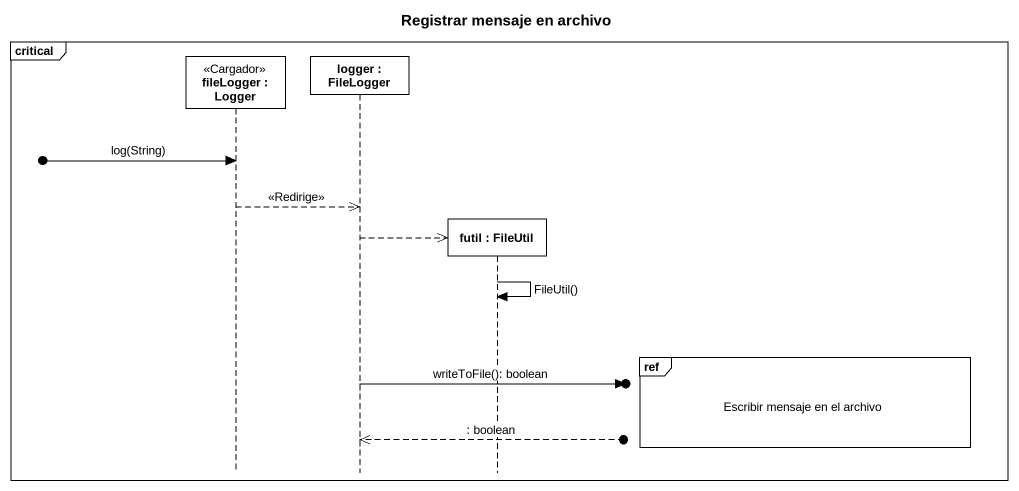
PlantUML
@startuml
title Registrar mensaje en archivo
hide footbox
participant "fileLogger : Logger" as fileLogger <<Cargador>>
participant "logger : FileLogger" as logger
participant "futil : FileUtil" as futil

critical
  [o-> fileLogger : log(String)
  fileLogger -->> logger : <<Redirige>>
  logger -->> futil **
  futil -> futil : FileUtil()
  ref over futil : Escribir mensaje en el archivo
  logger ->o] : writeToFile(): boolean
  logger <<--o] : : boolean
end
@enduml
